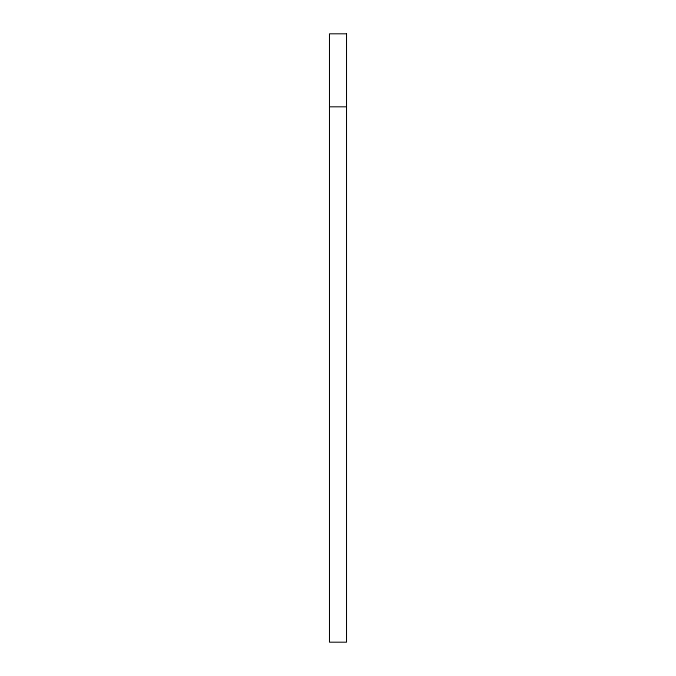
<?xml version="1.0" encoding="UTF-8"?>
<svg xmlns="http://www.w3.org/2000/svg" width="676" height="676" viewBox="0 0 676 676"><rect width="100%" height="100%" fill="white"/><g stroke="black" fill="none" stroke-linecap="round" stroke-linejoin="round"><path stroke-width="1.01" d="M329.482 106.808L346.518 106.808M346.518 33.8L329.482 33.8L329.482 642.2L346.518 642.2L346.518 33.8"/></g></svg>
